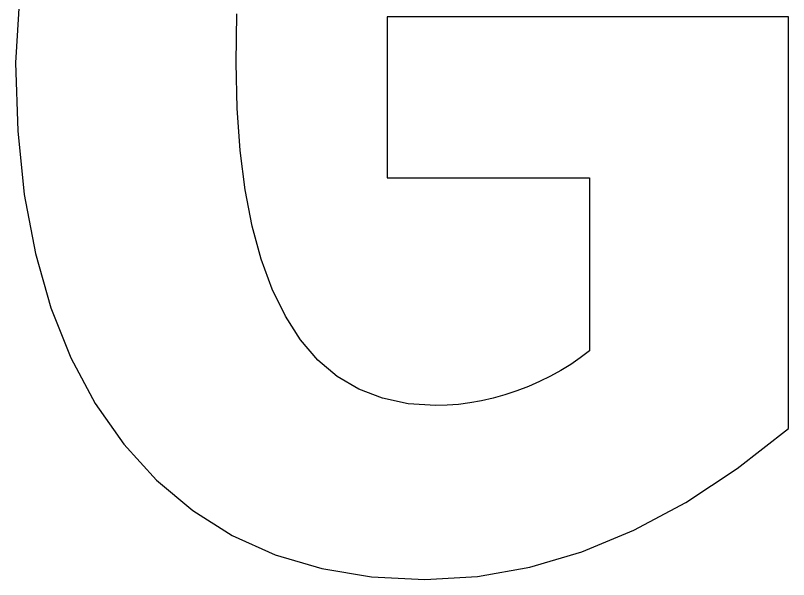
# Model space of a CAD drawing. Header units: metres. Extents: x -97 to 97, y -193 to 7.
# Drawn here: x -73.7 to 74.8, y -192.5 to -84.1 of the extents above; entities that cross this region are included whole.
import ezdxf

# ---------------------------------------------------------------- set-up
doc = ezdxf.new("R2010")
doc.units = ezdxf.units.M

msp = doc.modelspace()

# ---------------------------------------------------------------- linework, layer by layer
for p, q in [((-72.1041, -67.2439), (-73.718, -93.1513)), ((-31.3412, -93.1513), (-31.1575, -83.7769)), ((74.8141, -84.3628), (-2.28598, -84.3628)), ((-2.28598, -84.3628), (-2.28598, -115.259)), ((74.8141, -163.448), (74.8141, -84.3628)), ((-73.718, -93.1513), (-73.2928, -106.241)), ((-31.1474, -101.886), (-31.3412, -93.1513)), ((-30.5661, -110.031), (-31.1474, -101.886)), ((-73.2928, -106.241), (-72.0173, -118.46)), ((-29.5972, -117.586), (-30.5661, -110.031)), ((-2.28598, -115.259), (36.5462, -115.259)), ((36.5462, -115.259), (36.5462, -148.566)), ((-72.0173, -118.46), (-69.8915, -129.808)), ((-28.2408, -124.551), (-29.5972, -117.586)), ((-26.4968, -130.925), (-28.2408, -124.551)), ((-69.8915, -129.808), (-66.9154, -140.286)), ((-24.3653, -136.71), (-26.4968, -130.925)), ((-21.8463, -141.905), (-24.3653, -136.71)), ((-66.9154, -140.286), (-63.0889, -149.893)), ((-18.9305, -146.454), (-21.8463, -141.905)), ((-15.6097, -150.304), (-18.9305, -146.454)), ((-63.0889, -149.893), (-58.412, -158.63)), ((34.8036, -149.902), (32.977, -151.158)), ((36.5462, -148.566), (34.8036, -149.902)), ((-11.8842, -153.454), (-15.6097, -150.304)), ((32.977, -151.158), (31.0665, -152.332)), ((31.0665, -152.332), (29.072, -153.425)), ((-7.75372, -155.903), (-11.8842, -153.454)), ((26.9936, -154.438), (24.8313, -155.369)), ((29.072, -153.425), (26.9936, -154.438)), ((-3.21843, -157.653), (-7.75372, -155.903)), ((24.8313, -155.369), (22.585, -156.219)), ((20.3074, -156.971), (18.0501, -157.607)), ((22.585, -156.219), (20.3074, -156.971)), ((-58.412, -158.63), (-52.8849, -166.496)), ((1.72173, -158.703), (-3.21843, -157.653)), ((7.06674, -159.053), (1.72173, -158.703)), ((11.3994, -158.822), (9.22299, -158.995)), ((13.5961, -158.533), (11.3994, -158.822)), ((15.813, -158.128), (13.5961, -158.533)), ((18.0501, -157.607), (15.813, -158.128)), ((9.22299, -158.995), (7.06674, -159.053)), ((64.9536, -171.156), (74.8141, -163.448)), ((-52.8849, -166.496), (-46.6023, -173.395)), ((55.0526, -177.679), (64.9536, -171.156)), ((-46.6023, -173.395), (-39.6602, -179.233)), ((45.1112, -183.015), (55.0526, -177.679)), ((-39.6602, -179.233), (-32.0588, -184.01)), ((-32.0588, -184.01), (-23.7979, -187.725)), ((35.1293, -187.165), (45.1112, -183.015)), ((-23.7979, -187.725), (-14.8776, -190.379)), ((25.1071, -190.13), (35.1293, -187.165)), ((-14.8776, -190.379), (-5.2979, -191.971)), ((15.0444, -191.909), (25.1071, -190.13)), ((-5.2979, -191.971), (4.94122, -192.502)), ((4.94122, -192.502), (15.0444, -191.909))]:
    msp.add_line(p, q)

doc.saveas('drawing.dxf')
